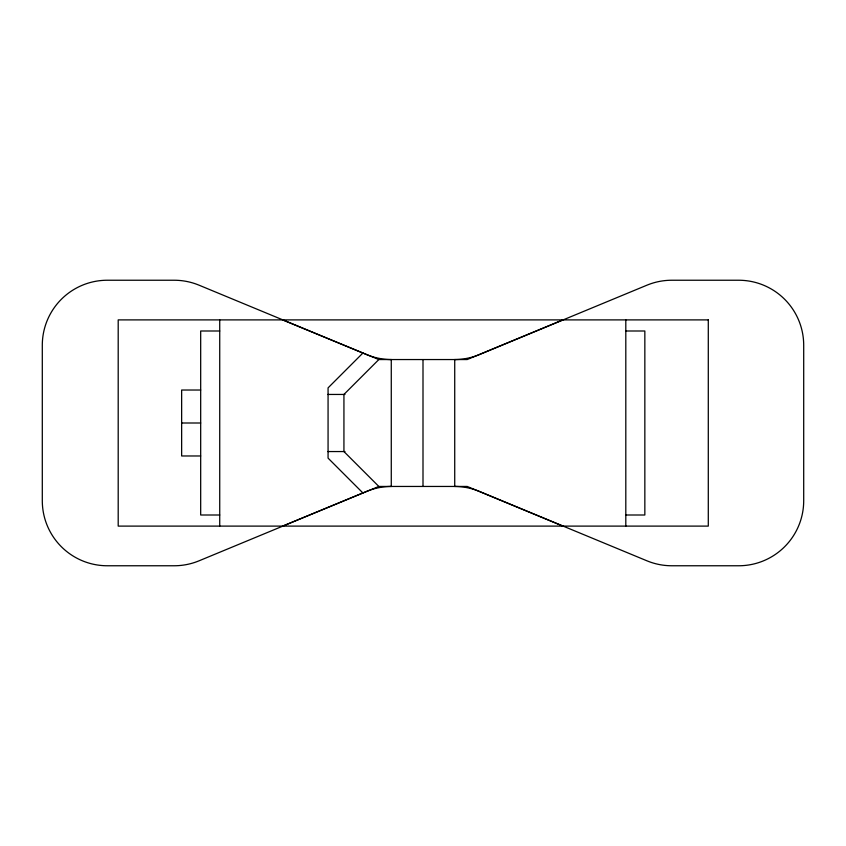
<?xml version="1.0" encoding="UTF-8"?>
<svg xmlns="http://www.w3.org/2000/svg" width="846" height="846" viewBox="0 0 846 846"><rect width="100%" height="100%" fill="white"/><g stroke="black" fill="none" stroke-linecap="round" stroke-linejoin="round"><path stroke-width="1.27" d="M362.818 353.12L328.068 387.88L328.068 458.12L362.818 492.88M562.918 319.894L467.172 359.55L378.828 359.55L343.931 394.448L343.931 451.553L378.828 486.45L467.182 486.45L562.918 526.106M282.606 526.106L378.828 486.45M219.727 330.998L200.682 330.998L200.682 515.003L219.727 515.003M625.797 330.998L644.842 330.998L644.842 515.003L625.797 515.003M200.682 390.027L181.647 390.027L181.647 455.973L200.682 455.973M327.836 394.448L344.978 394.448M181.647 423L200.682 423M327.836 451.553L344.978 451.553M282.606 319.894L378.828 359.55M625.807 319.894L625.807 526.106M454.725 359.55L454.725 486.45M423 359.55L423 486.45M391.275 359.55L391.275 486.45M219.727 319.894L219.727 526.106M391.518 359.55A65.036 65.036 0 0 1 366.635 354.601L199.064 285.187A65.036 65.036 0 0 0 174.17 280.238L107.336 280.238A65.036 65.036 0 0 0 42.3 345.274L42.3 500.726A65.036 65.036 0 0 0 107.336 565.763L174.17 565.763A65.036 65.036 0 0 0 199.064 560.813L366.635 491.399A65.036 65.036 0 0 1 391.518 486.45M454.482 486.45A65.036 65.036 0 0 1 479.365 491.399L646.936 560.813A65.036 65.036 0 0 0 671.83 565.763L738.664 565.763A65.036 65.036 0 0 0 803.7 500.726L803.7 345.274A65.036 65.036 0 0 0 738.664 280.238L671.83 280.238A65.036 65.036 0 0 0 646.936 285.187L479.365 354.601A65.036 65.036 0 0 1 454.482 359.55M708.292 319.894L118.197 319.894L118.197 526.106L708.292 526.106L708.292 319.894"/></g></svg>
